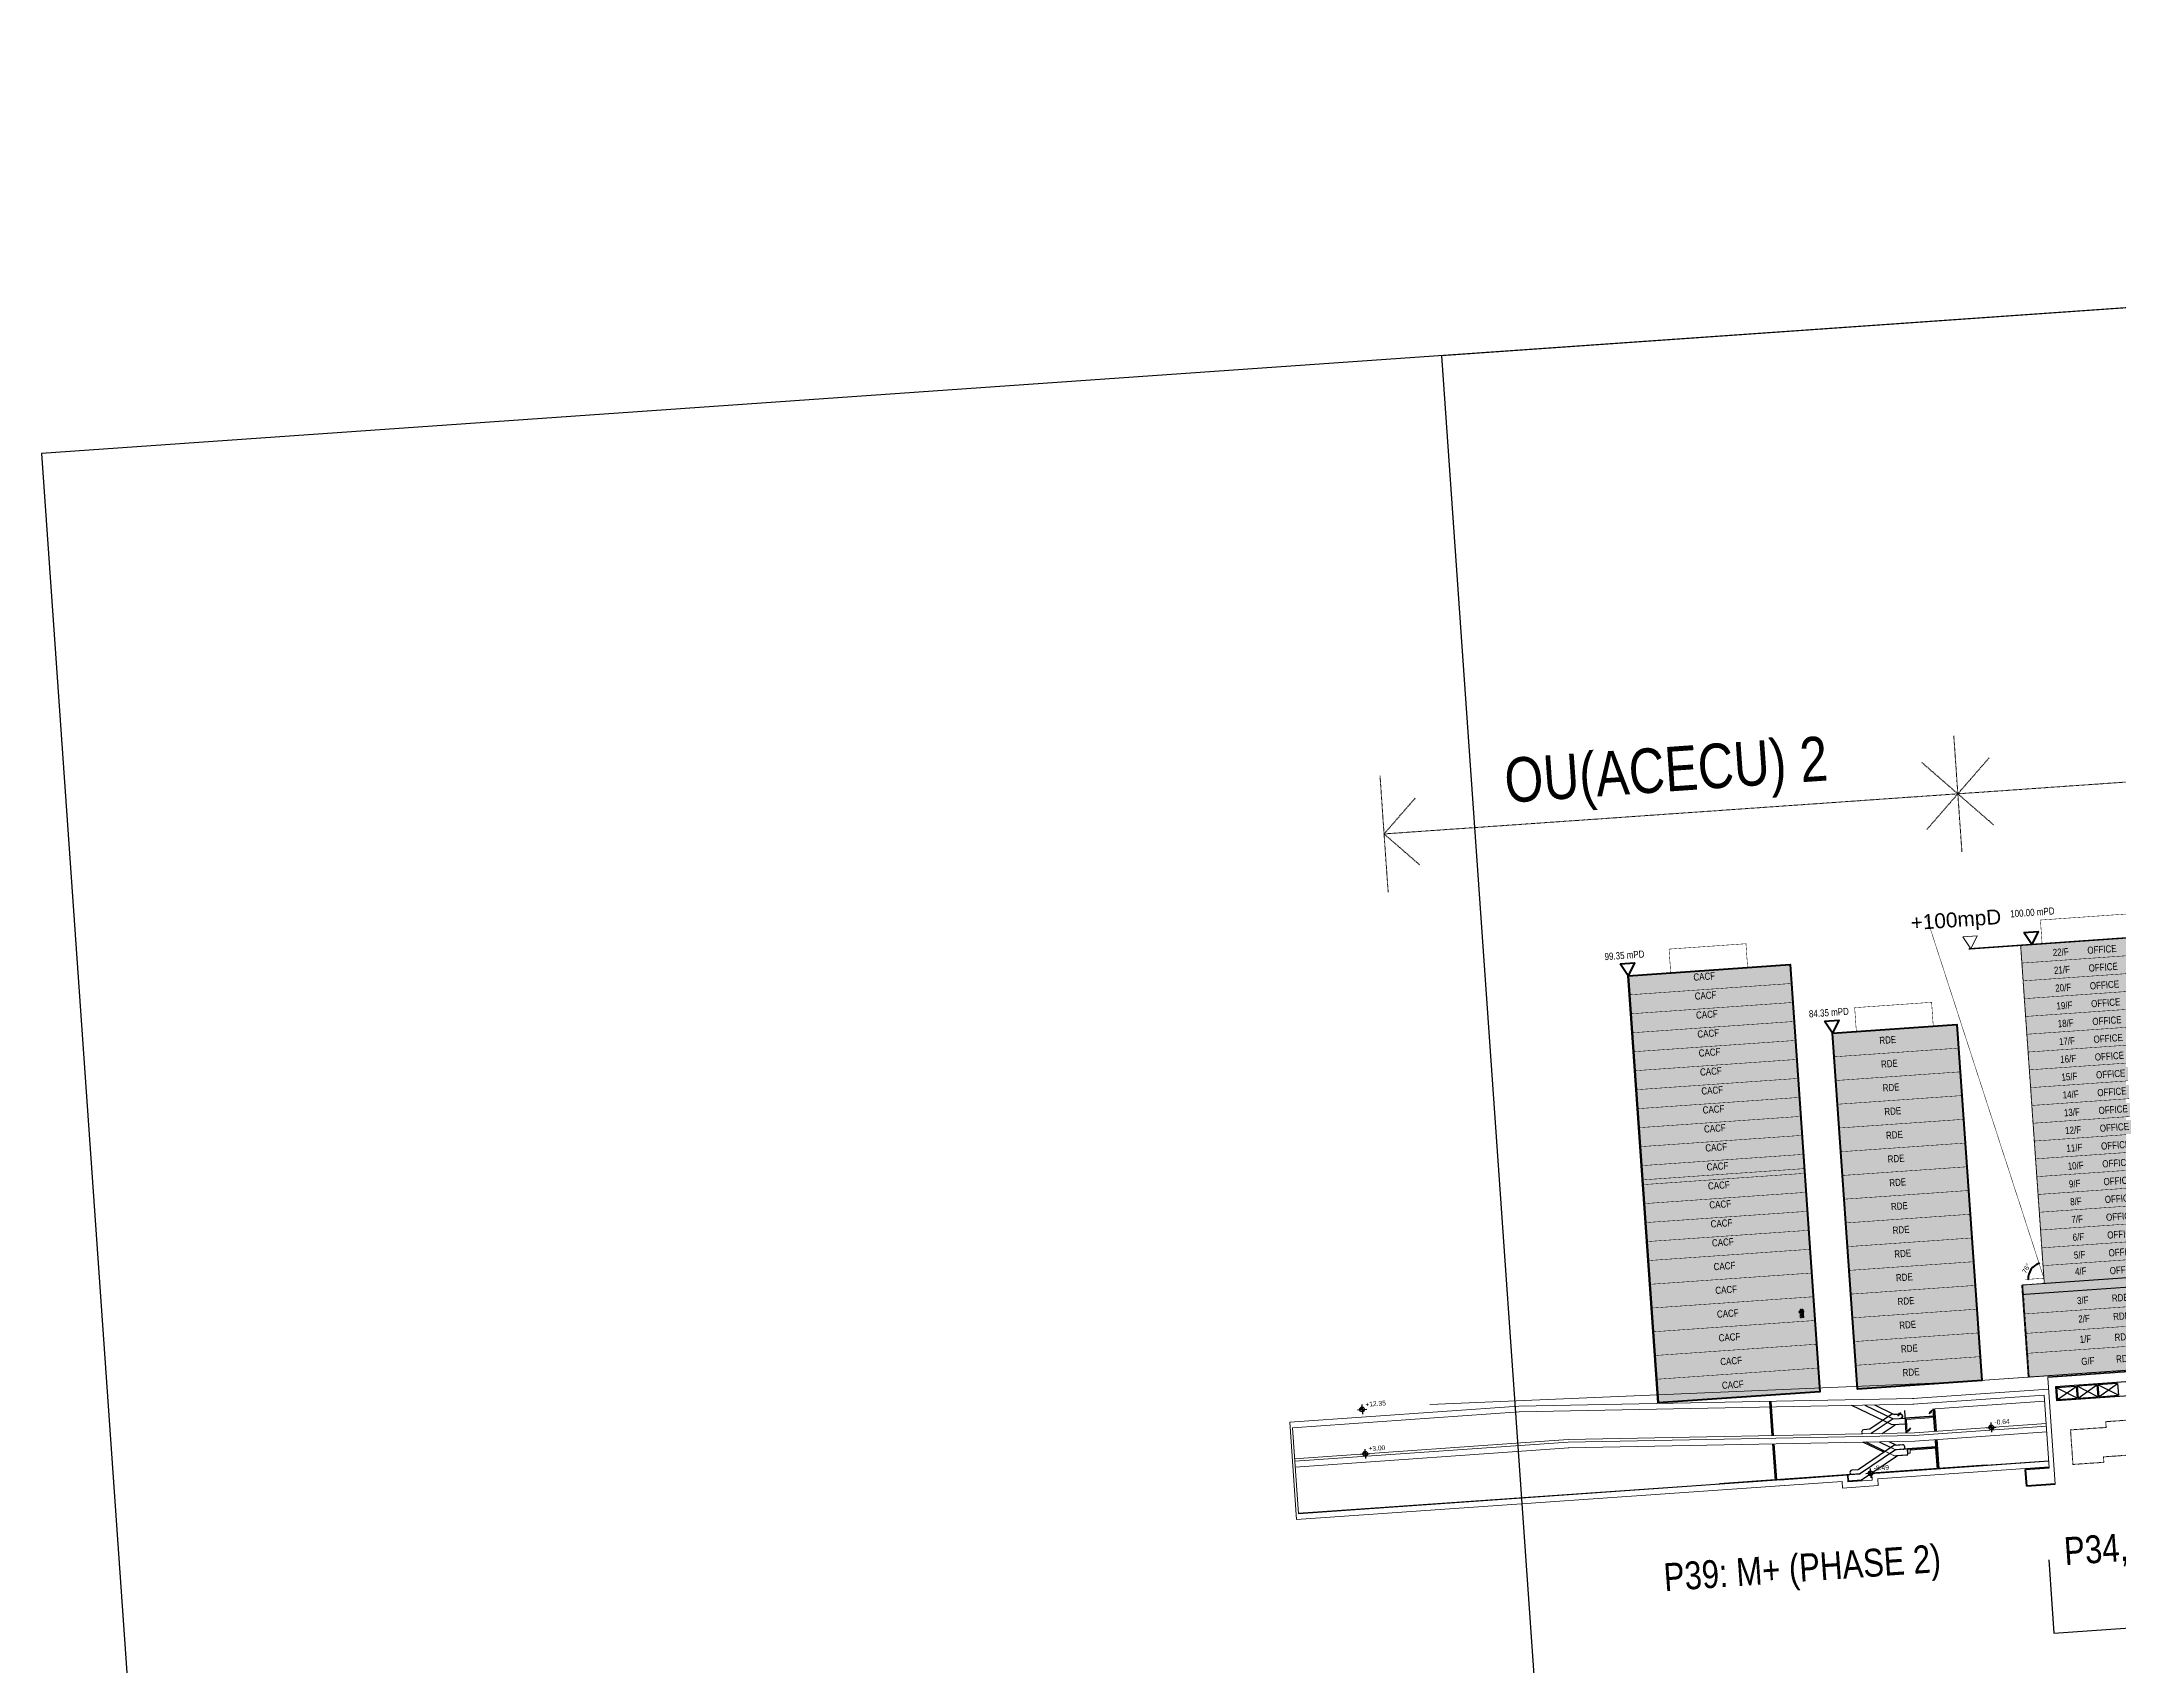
# Model space of a CAD drawing. Header units: metres. Extents: x 833997 to 840297, y 816389 to 819710.
# Drawn here: x 836362.8 to 836799.2, y 819317.7 to 819659 of the extents above; entities that cross this region are included whole.
import ezdxf
from ezdxf.enums import TextEntityAlignment as Align

# ---------------------------------------------------------------- set-up
doc = ezdxf.new("R2010")
doc.units = ezdxf.units.M
doc.header["$LTSCALE"] = 30
for name, pattern in [('DGN Style 2', [1.94727e-06, 0, -1.94727e-06]), ('DGN Style 3', [0.999461, 0.713901, -0.28556]), ('HIDDEN', [0.375, 0.25, -0.125])]:
    doc.linetypes.add(name, pattern=pattern)
for name, color, linetype, lineweight in [('A-G562-G-TranEscl', 7, 'Continuous', 25), ('A-XX-s-PP-V00 - A-G22-G-Flor', 7, 'Continuous', 0), ('A-XX-s-PP-V00 - A-Z930-G-ColP20', 7, 'Continuous', 0), ('A-Z420-G-Peop', 7, 'Continuous', 0), ('AR-ELE_AR_2', 2, 'Continuous', 100), ('BD_colour', 1, 'DGN Style 2', 13), ('C-Road', 1, 'Continuous', 13), ('prescribe window', 1, 'Continuous', 100)]:
    doc.layers.add(name, color=color, linetype=linetype, lineweight=lineweight)
for name, color, linetype in [('AR-F-LEV_AR_BS_', 4, 'Continuous'), ('AR-HATCH_AR_', 9, 'Continuous'), ('AR-TXT-RM_MI_', 4, 'Continuous'), ('QT-ARCH0', 8, 'Continuous'), ('ST-DETAIL', 1, 'Continuous')]:
    doc.layers.add(name, color=color, linetype=linetype)
doc.styles.add('2500_2.5mm', font='arial.ttf', dxfattribs={"height": 6.25})
doc.styles.add('RLP-DIM-SIMPLEX', font='swiss.ttf', dxfattribs={"width": 0.8})
doc.styles.add('RLP-SIMPLEX', font='SIMPLEX.shx', dxfattribs={"width": 0.8})
doc.styles.get("Standard").update_dxf_attribs({"font": 'arial.ttf', "width": 0.8})
doc.styles.add('Style-Arial', font='arial.ttf', dxfattribs={"width": 0.8, "height": 2.5})
doc.dimstyles.new('RLP-DIM-100-SIMPLEX', dxfattribs={"dimscale": 200, "dimtxt": 30, "dimasz": 1, "dimexe": 1, "dimexo": 1, "dimgap": 0, "dimtad": 1, "dimdec": 0, "dimrnd": 10, "dimdsep": 46, "dimtxsty": 'RLP-DIM-SIMPLEX', "dimblk": 'OBLIQUE', "dimcen": 1, "dimclrd": 1, "dimclre": 1, "dimclrt": 3, "dimadec": 1, "dimazin": 2, "dimtfac": 1, "dimtdec": 0, "dimtix": 1, "dimtmove": 2, "dimatfit": 1, "dimfxl": 1, "dimtolj": 1, "dimtzin": 0, "dimarcsym": 0})

# ---------------------------------------------------------------- blocks, each defined once
blk = doc.blocks.new('LEV1')
for p, q in [((-2, 0), (2, 0)), ((-1, 0.05), (0, 0.05)), ((-0.99, 0.15), (0, 0.15)), ((-0.97, 0.25), (0, 0.25)), ((0, 2), (0, -2)), ((1, -0.05), (0, -0.05)), ((0.99, -0.15), (0, -0.15)), ((0.97, -0.25), (0, -0.25)), ((0.94, -0.35), (0, -0.35)), ((0.9, -0.45), (0, -0.45)), ((0.84, -0.55), (0, -0.55)), ((0.76, -0.65), (0, -0.65)), ((0.67, -0.75), (0, -0.75)), ((0.53, -0.85), (0, -0.85)), ((0.33, -0.95), (0, -0.95))]:
    blk.add_line(p, q)
blk.add_circle((0, 0), 1)
blk = doc.blocks.new('F-LEV')
for p, q in [((-0.94, 0.35), (0, 0.35)), ((-0.9, 0.45), (0, 0.45)), ((-0.84, 0.55), (0, 0.55)), ((-0.76, 0.65), (0, 0.65)), ((-0.67, 0.75), (0, 0.75)), ((-0.53, 0.85), (0, 0.85)), ((-0.33, 0.95), (0, 0.95))]:
    blk.add_line(p, q)
blk.add_blockref('LEV1', (0, 0))
at = {"style": 'RLP-SIMPLEX', "width": 0.8}
blk.add_attdef('FFL', (1.5, 1), '', height=2, dxfattribs=at)
blk = doc.blocks.new('PEOP032E')
at = {"layer": 'A-Z420-G-Peop'}
blk.add_line((0.06, 1.59), (-0.02, 1.38), dxfattribs=at)
at = {"layer": 'A-Z420-G-Peop', "flags": 128}
blk.add_lwpolyline([(-0.35, 0.02), (-0.38, 0.02), (-0.39, 0.02), (-0.4, 0.02), (-0.41, 0.03), (-0.46, 0.05), (-0.48, 0.05), (-0.48, 0.05), (-0.49, 0.05), (-0.51, 0.06), (-0.52, 0.06), (-0.53, 0.06), (-0.54, 0.06), (-0.55, 0.07), (-0.58, 0.1), (-0.58, 0.1), (-0.58, 0.12), (-0.56, 0.15), (-0.57, 0.15), (-0.58, 0.16), (-0.58, 0.16), (-0.58, 0.2), (-0.58, 0.22), (-0.58, 0.23), (-0.57, 0.25), (-0.57, 0.3), (-0.57, 0.35), (-0.57, 0.37), (-0.56, 0.38), (-0.56, 0.39), (-0.56, 0.4), (-0.56, 0.41), (-0.55, 0.42), (-0.55, 0.43), (-0.55, 0.46), (-0.55, 0.47), (-0.55, 0.49), (-0.56, 0.51), (-0.56, 0.53), (-0.56, 0.58), (-0.55, 0.6), (-0.55, 0.71), (-0.55, 0.72), (-0.56, 0.74), (-0.56, 0.75), (-0.56, 0.77), (-0.56, 0.78), (-0.57, 0.79), (-0.57, 0.8), (-0.58, 0.83), (-0.58, 0.84), (-0.58, 0.85), (-0.58, 0.93), (-0.58, 0.95), (-0.58, 0.97), (-0.58, 1.02), (-0.57, 1.03), (-0.58, 1.03), (-0.58, 1.03), (-0.59, 1.04), (-0.6, 1.07), (-0.61, 1.08), (-0.61, 1.09), (-0.6, 1.1), (-0.6, 1.11), (-0.59, 1.12), (-0.6, 1.15), (-0.6, 1.16), (-0.6, 1.17), (-0.61, 1.18), (-0.63, 1.21), (-0.63, 1.22), (-0.63, 1.24), (-0.62, 1.28), (-0.63, 1.31), (-0.63, 1.35), (-0.63, 1.37), (-0.62, 1.4), (-0.62, 1.42), (-0.62, 1.43), (-0.61, 1.44), (-0.61, 1.45), (-0.61, 1.46), (-0.6, 1.48), (-0.6, 1.48), (-0.6, 1.48), (-0.59, 1.49), (-0.59, 1.49), (-0.59, 1.49), (-0.58, 1.5), (-0.58, 1.5), (-0.58, 1.5), (-0.57, 1.51), (-0.57, 1.51), (-0.57, 1.51), (-0.56, 1.52), (-0.56, 1.52), (-0.56, 1.52), (-0.55, 1.52), (-0.55, 1.52), (-0.54, 1.52), (-0.53, 1.54), (-0.52, 1.56), (-0.51, 1.56), (-0.49, 1.59), (-0.5, 1.6), (-0.51, 1.61), (-0.51, 1.61), (-0.51, 1.61), (-0.51, 1.62), (-0.51, 1.62), (-0.51, 1.62), (-0.51, 1.62), (-0.51, 1.63), (-0.51, 1.64), (-0.51, 1.67), (-0.51, 1.7), (-0.52, 1.71), (-0.52, 1.73), (-0.52, 1.74), (-0.51, 1.75), (-0.51, 1.76), (-0.49, 1.77), (-0.49, 1.77), (-0.48, 1.77), (-0.48, 1.78), (-0.47, 1.78), (-0.47, 1.78), (-0.46, 1.78), (-0.46, 1.78), (-0.46, 1.79), (-0.45, 1.79), (-0.45, 1.79), (-0.44, 1.79), (-0.44, 1.79), (-0.43, 1.8), (-0.43, 1.8), (-0.42, 1.8), (-0.42, 1.8), (-0.39, 1.8), (-0.38, 1.8), (-0.37, 1.8), (-0.36, 1.8), (-0.36, 1.79), (-0.35, 1.79), (-0.34, 1.79), (-0.33, 1.78), (-0.33, 1.77), (-0.33, 1.76), (-0.34, 1.76), (-0.34, 1.76), (-0.31, 1.71), (-0.31, 1.69), (-0.31, 1.67), (-0.29, 1.64), (-0.29, 1.63), (-0.29, 1.63), (-0.3, 1.62), (-0.3, 1.62), (-0.3, 1.61), (-0.3, 1.6), (-0.31, 1.59), (-0.31, 1.57), (-0.31, 1.56), (-0.31, 1.56), (-0.33, 1.56), (-0.34, 1.56), (-0.34, 1.55), (-0.36, 1.52), (-0.37, 1.52), (-0.37, 1.52), (-0.37, 1.52), (-0.37, 1.5), (-0.37, 1.48), (-0.37, 1.48), (-0.36, 1.45), (-0.3, 1.38), (-0.3, 1.37), (-0.3, 1.35), (-0.29, 1.35), (-0.29, 1.34), (-0.29, 1.34), (-0.22, 1.4), (-0.21, 1.4), (-0.21, 1.39), (-0.21, 1.38), (-0.23, 1.37), (-0.23, 1.36), (-0.23, 1.36), (-0.23, 1.35), (-0.21, 1.35), (-0.2, 1.35), (-0.18, 1.35), (-0.17, 1.34), (-0.17, 1.34), (-0.17, 1.35), (-0.18, 1.39), (-0.17, 1.39), (-0.17, 1.4), (-0.18, 1.41), (-0.17, 1.43), (-0.14, 1.46), (-0.13, 1.48), (-0.09, 1.53), (-0.08, 1.54), (-0.11, 1.54), (-0.13, 1.55), (-0.13, 1.58), (-0.13, 1.58), (-0.13, 1.6), (-0.14, 1.61), (-0.14, 1.61), (-0.15, 1.62), (-0.15, 1.62), (-0.14, 1.63), (-0.13, 1.66), (-0.13, 1.66), (-0.13, 1.67), (-0.13, 1.68), (-0.13, 1.69), (-0.13, 1.7), (-0.13, 1.71), (-0.13, 1.72), (-0.14, 1.75), (-0.14, 1.75), (-0.13, 1.77), (-0.12, 1.78), (-0.11, 1.79), (-0.09, 1.8), (-0.09, 1.8), (-0.04, 1.8), (-0.03, 1.8), (-0.01, 1.78), (0.01, 1.78), (0.03, 1.78), (0.03, 1.77), (0.04, 1.77), (0.04, 1.77), (0.05, 1.76), (0.05, 1.76), (0.05, 1.76), (0.06, 1.75), (0.06, 1.75), (0.06, 1.73), (0.09, 1.7), (0.09, 1.69), (0.09, 1.67), (0.09, 1.64), (0.09, 1.64), (0.06, 1.61), (0.05, 1.6), (0.05, 1.59), (0.06, 1.59), (0.06, 1.6), (0.08, 1.6), (0.1, 1.59), (0.12, 1.56), (0.12, 1.55), (0.12, 1.54), (0.14, 1.53), (0.14, 1.53), (0.17, 1.51), (0.17, 1.5), (0.18, 1.49), (0.18, 1.49), (0.19, 1.48), (0.19, 1.48), (0.21, 1.48), (0.21, 1.48), (0.26, 1.43), (0.27, 1.41), (0.28, 1.4), (0.33, 1.36), (0.35, 1.32), (0.35, 1.31), (0.36, 1.31), (0.36, 1.3), (0.37, 1.29), (0.38, 1.29), (0.38, 1.28), (0.39, 1.27), (0.39, 1.27), (0.39, 1.25), (0.39, 1.25), (0.39, 1.24), (0.37, 1.22), (0.35, 1.2), (0.35, 1.18), (0.35, 1.17), (0.35, 1.16), (0.35, 1.14), (0.35, 1.13), (0.34, 1.12), (0.35, 1.12), (0.35, 1.08), (0.34, 1.08), (0.34, 1.07), (0.33, 1.08), (0.31, 1.08), (0.29, 1.09), (0.3, 1.1), (0.3, 1.13), (0.3, 1.13), (0.22, 1.05), (0.22, 1.04), (0.22, 1.04), (0.21, 1.03), (0.21, 1.02), (0.2, 1.02), (0.2, 1.01), (0.19, 1), (0.19, 1), (0.18, 0.99), (0.17, 0.98), (0.17, 0.98), (0.16, 0.98), (0.17, 0.97), (0.17, 0.94), (0.16, 0.92), (0.16, 0.91), (0.16, 0.9), (0.16, 0.86), (0.16, 0.83), (0.16, 0.8), (0.16, 0.77), (0.16, 0.7), (0.16, 0.66), (0.16, 0.65), (0.17, 0.64), (0.17, 0.62), (0.17, 0.6), (0.17, 0.59), (0.18, 0.57), (0.17, 0.45), (0.17, 0.43), (0.17, 0.4), (0.17, 0.34), (0.17, 0.32), (0.18, 0.31), (0.18, 0.29), (0.18, 0.28), (0.19, 0.27), (0.19, 0.26), (0.19, 0.25), (0.19, 0.24), (0.2, 0.23), (0.2, 0.21), (0.2, 0.19), (0.2, 0.18), (0.2, 0.18), (0.2, 0.15), (0.18, 0.14), (0.18, 0.14), (0.18, 0.13), (0.18, 0.12), (0.18, 0.09), (0.18, 0.09), (0.17, 0.08), (0.13, 0.06), (0.13, 0.05), (0.13, 0.04), (0.12, 0.04), (0.06, 0), (0.05, 0), (0.02, 0), (0.02, 0), (0.01, 0), (0, 0), (-0.02, 0), (-0.02, 0), (-0.03, 0.01), (-0.03, 0.01), (-0.04, 0.02), (-0.03, 0.03), (-0.03, 0.03), (-0.03, 0.04), (-0.03, 0.05), (-0.02, 0.06), (-0.02, 0.07), (-0.02, 0.07), (-0.01, 0.08), (0.01, 0.11), (0.01, 0.12), (-0.02, 0.12), (-0.04, 0.12), (-0.07, 0.12), (-0.12, 0.12), (-0.14, 0.12), (-0.15, 0.13), (-0.16, 0.13), (-0.17, 0.13), (-0.17, 0.14), (-0.17, 0.14), (-0.17, 0.15), (-0.16, 0.16), (-0.15, 0.16), (-0.15, 0.17), (-0.14, 0.17), (-0.13, 0.18), (-0.12, 0.18), (-0.11, 0.19), (-0.11, 0.19), (-0.1, 0.19), (-0.09, 0.2), (-0.08, 0.2), (-0.07, 0.21), (-0.07, 0.21), (-0.06, 0.21), (-0.05, 0.22), (-0.04, 0.22), (-0.04, 0.23), (-0.06, 0.23), (-0.07, 0.24), (-0.07, 0.24), (-0.07, 0.25), (-0.06, 0.26), (-0.07, 0.27), (-0.07, 0.28), (-0.08, 0.29), (-0.08, 0.31), (-0.08, 0.32), (-0.08, 0.34), (-0.09, 0.35), (-0.09, 0.36), (-0.09, 0.37), (-0.09, 0.38), (-0.09, 0.39), (-0.1, 0.41), (-0.1, 0.42), (-0.11, 0.43), (-0.11, 0.44), (-0.13, 0.49), (-0.13, 0.5), (-0.14, 0.51), (-0.14, 0.52), (-0.14, 0.56), (-0.14, 0.57), (-0.14, 0.58), (-0.14, 0.61), (-0.14, 0.62), (-0.14, 0.63), (-0.14, 0.65), (-0.14, 0.68), (-0.14, 0.69), (-0.15, 0.71), (-0.15, 0.72), (-0.15, 0.74), (-0.15, 0.76), (-0.16, 0.78), (-0.16, 0.82), (-0.16, 0.83), (-0.16, 0.85), (-0.17, 0.86), (-0.17, 0.88), (-0.17, 0.89), (-0.17, 0.9), (-0.18, 0.91), (-0.18, 0.97), (-0.18, 0.98), (-0.17, 0.99), (-0.17, 1), (-0.17, 1), (-0.17, 1), (-0.17, 1.02), (-0.18, 1.03), (-0.19, 1.06), (-0.19, 1.08), (-0.19, 1.08), (-0.19, 1.09), (-0.2, 1.11), (-0.2, 1.12), (-0.2, 1.13), (-0.2, 1.14), (-0.19, 1.15), (-0.19, 1.16), (-0.19, 1.17), (-0.19, 1.18), (-0.18, 1.19), (-0.18, 1.2), (-0.18, 1.23), (-0.18, 1.28), (-0.18, 1.3), (-0.22, 1.26), (-0.23, 1.26), (-0.24, 1.27), (-0.25, 1.27), (-0.27, 1.27), (-0.28, 1.27), (-0.28, 1.26), (-0.28, 1.25), (-0.27, 1.18), (-0.27, 1.17), (-0.27, 1.16), (-0.26, 1.15), (-0.26, 1.14), (-0.26, 1.13), (-0.26, 1.12), (-0.25, 1.11), (-0.26, 1.08), (-0.26, 1.07), (-0.27, 1.06), (-0.28, 1.06), (-0.29, 1.06), (-0.28, 1.04), (-0.28, 1.03), (-0.29, 1.02), (-0.26, 0.98), (-0.25, 0.97), (-0.25, 0.93), (-0.25, 0.84), (-0.26, 0.82), (-0.26, 0.8), (-0.26, 0.79), (-0.26, 0.78), (-0.27, 0.77), (-0.27, 0.76), (-0.27, 0.74), (-0.27, 0.73), (-0.28, 0.72), (-0.28, 0.7), (-0.28, 0.68), (-0.28, 0.64), (-0.28, 0.58), (-0.28, 0.56), (-0.28, 0.55), (-0.29, 0.54), (-0.29, 0.52), (-0.29, 0.51), (-0.29, 0.5), (-0.3, 0.49), (-0.3, 0.48), (-0.3, 0.47), (-0.3, 0.47), (-0.31, 0.46), (-0.31, 0.45), (-0.31, 0.44), (-0.31, 0.43), (-0.32, 0.42), (-0.32, 0.4), (-0.32, 0.39), (-0.32, 0.38), (-0.33, 0.37), (-0.33, 0.36), (-0.33, 0.35), (-0.33, 0.34), (-0.33, 0.33), (-0.34, 0.32), (-0.34, 0.3), (-0.34, 0.29), (-0.34, 0.27), (-0.35, 0.26), (-0.35, 0.25), (-0.35, 0.23), (-0.35, 0.21), (-0.36, 0.18), (-0.34, 0.18), (-0.34, 0.17), (-0.33, 0.17), (-0.33, 0.17), (-0.32, 0.16), (-0.32, 0.16), (-0.31, 0.16), (-0.31, 0.16), (-0.3, 0.16), (-0.3, 0.16), (-0.3, 0.15), (-0.29, 0.15), (-0.29, 0.15), (-0.28, 0.15), (-0.28, 0.15), (-0.27, 0.15), (-0.27, 0.14), (-0.26, 0.14), (-0.25, 0.13), (-0.25, 0.12), (-0.26, 0.11), (-0.27, 0.1), (-0.27, 0.1), (-0.28, 0.1), (-0.32, 0.1), (-0.33, 0.1), (-0.35, 0.1), (-0.35, 0.09), (-0.35, 0.09), (-0.31, 0.05), (-0.31, 0.03), (-0.32, 0.03), (-0.33, 0.02), (-0.33, 0.02), (-0.34, 0.02), (-0.34, 0.02)], close=True, dxfattribs=at)
for points in [[(-0.51, 1.13), (-0.51, 1.13), (-0.53, 1.13), (-0.54, 1.14), (-0.58, 1.14), (-0.59, 1.16), (-0.59, 1.17), (-0.6, 1.17)], [(-0.34, 1.02), (-0.35, 1.02), (-0.36, 1.02), (-0.39, 1.03), (-0.41, 1.04), (-0.43, 1.04), (-0.45, 1.04), (-0.46, 1.04), (-0.47, 1.05), (-0.48, 1.05), (-0.5, 1.05), (-0.52, 1.05), (-0.53, 1.05), (-0.55, 1.04)], [(-0.36, 1.45), (-0.39, 1.46), (-0.41, 1.48), (-0.42, 1.48), (-0.43, 1.48), (-0.44, 1.49), (-0.44, 1.49), (-0.51, 1.55)], [(-0.51, 1.13), (-0.48, 1.14), (-0.46, 1.14), (-0.44, 1.14), (-0.43, 1.14), (-0.42, 1.15), (-0.41, 1.15), (-0.4, 1.16), (-0.4, 1.16), (-0.39, 1.16), (-0.38, 1.17), (-0.38, 1.17), (-0.37, 1.18), (-0.36, 1.18), (-0.35, 1.19), (-0.35, 1.19), (-0.34, 1.2), (-0.33, 1.21), (-0.33, 1.21), (-0.32, 1.22), (-0.31, 1.23), (-0.29, 1.25), (-0.29, 1.25), (-0.28, 1.26), (-0.28, 1.27), (-0.27, 1.27), (-0.26, 1.27), (-0.25, 1.27), (-0.23, 1.26), (-0.22, 1.26), (-0.16, 1.31), (-0.16, 1.31), (-0.14, 1.31), (-0.13, 1.32), (-0.12, 1.32), (-0.12, 1.32), (-0.11, 1.33), (-0.12, 1.34), (-0.14, 1.34), (-0.17, 1.34), (-0.17, 1.35), (-0.18, 1.39), (-0.17, 1.39), (-0.17, 1.4), (-0.18, 1.41), (-0.17, 1.43), (-0.14, 1.46), (-0.13, 1.48), (-0.09, 1.53)], [(-0.3, 1.35), (-0.3, 1.35), (-0.3, 1.37), (-0.31, 1.38), (-0.36, 1.45), (-0.37, 1.48), (-0.37, 1.48), (-0.37, 1.5), (-0.37, 1.52), (-0.41, 1.54), (-0.47, 1.58), (-0.48, 1.59)], [(-0.47, 1.26), (-0.46, 1.26), (-0.46, 1.27), (-0.46, 1.27), (-0.44, 1.3), (-0.44, 1.31), (-0.44, 1.32), (-0.45, 1.33), (-0.45, 1.34), (-0.46, 1.35), (-0.46, 1.36), (-0.47, 1.36), (-0.47, 1.37), (-0.47, 1.38)], [(-0.43, 1.27), (-0.43, 1.27), (-0.45, 1.27)], [(-0.43, 1.64), (-0.43, 1.64), (-0.43, 1.65), (-0.44, 1.66), (-0.44, 1.67), (-0.44, 1.69), (-0.43, 1.69), (-0.41, 1.69), (-0.4, 1.68), (-0.39, 1.69), (-0.38, 1.73)], [(-0.42, 0.15), (-0.43, 0.16), (-0.43, 0.17), (-0.43, 0.22), (-0.43, 0.25), (-0.43, 0.26), (-0.43, 0.27), (-0.42, 0.28), (-0.42, 0.29), (-0.42, 0.29), (-0.42, 0.3), (-0.41, 0.31), (-0.41, 0.33), (-0.41, 0.34), (-0.41, 0.36), (-0.41, 0.37), (-0.4, 0.4), (-0.4, 0.41), (-0.39, 0.43), (-0.39, 0.45), (-0.39, 0.47), (-0.39, 0.49), (-0.38, 0.5), (-0.38, 0.51), (-0.38, 0.52), (-0.38, 0.53), (-0.37, 0.54), (-0.37, 0.54), (-0.37, 0.55), (-0.37, 0.56), (-0.36, 0.57), (-0.36, 0.61), (-0.36, 0.63), (-0.37, 0.68), (-0.36, 0.7), (-0.36, 0.73), (-0.36, 0.78), (-0.36, 0.79), (-0.36, 0.8), (-0.35, 0.81), (-0.34, 0.82), (-0.34, 0.83), (-0.34, 0.83), (-0.33, 0.84), (-0.33, 0.85), (-0.33, 0.85), (-0.32, 0.86), (-0.32, 0.86)], [(-0.42, 1.27), (-0.41, 1.27), (-0.41, 1.28), (-0.4, 1.28), (-0.36, 1.28), (-0.35, 1.28), (-0.33, 1.3), (-0.31, 1.31)], [(-0.37, 1.52), (-0.37, 1.52), (-0.37, 1.52)], [(-0.36, 0.17), (-0.37, 0.18), (-0.36, 0.17)], [(-0.34, 1.02), (-0.34, 1.02), (-0.29, 1.02)], [(-0.29, 1.26), (-0.29, 1.26), (-0.31, 1.31), (-0.3, 1.32), (-0.3, 1.32), (-0.3, 1.33), (-0.29, 1.34), (-0.22, 1.4), (-0.21, 1.4), (-0.21, 1.39), (-0.21, 1.38), (-0.23, 1.37), (-0.23, 1.36), (-0.23, 1.36), (-0.23, 1.35), (-0.21, 1.35), (-0.2, 1.35), (-0.18, 1.35)], [(-0.17, 1), (-0.17, 1), (-0.17, 1.02), (-0.18, 1.03), (-0.19, 1.06), (-0.19, 1.08), (-0.19, 1.08), (-0.19, 1.09), (-0.2, 1.11), (-0.2, 1.12), (-0.2, 1.13), (-0.2, 1.14), (-0.2, 1.15), (-0.19, 1.16), (-0.19, 1.17), (-0.19, 1.18), (-0.18, 1.19), (-0.18, 1.2), (-0.18, 1.23), (-0.18, 1.28)], [(-0.16, 1.36), (-0.16, 1.36), (-0.16, 1.37), (-0.16, 1.38), (-0.17, 1.39)], [(0.01, 1.09), (0.01, 1.1), (-0.04, 1.1), (-0.05, 1.1), (-0.06, 1.11), (-0.07, 1.13), (-0.07, 1.14), (-0.07, 1.17), (-0.07, 1.19), (-0.07, 1.2), (-0.06, 1.21), (-0.06, 1.22), (-0.06, 1.23), (-0.06, 1.25), (-0.06, 1.26), (-0.07, 1.27), (-0.07, 1.28), (-0.08, 1.28), (-0.09, 1.27), (-0.1, 1.27), (-0.1, 1.25), (-0.1, 1.24), (-0.09, 1.23), (-0.09, 1.22), (-0.09, 1.21), (-0.08, 1.18), (-0.08, 1.16), (-0.08, 1.16), (-0.09, 1.16), (-0.11, 1.16), (-0.12, 1.16), (-0.13, 1.17), (-0.14, 1.17), (-0.15, 1.17), (-0.16, 1.18), (-0.16, 1.19), (-0.16, 1.22), (-0.15, 1.24), (-0.15, 1.28), (-0.15, 1.29)], [(-0.16, 1.01), (-0.15, 1.02), (-0.13, 1.03), (-0.12, 1.03), (-0.12, 1.04), (-0.12, 1.06), (-0.12, 1.07), (-0.09, 1.07), (-0.08, 1.07), (-0.06, 1.07), (-0.02, 1.07), (0.09, 1.07), (0.1, 1.07), (0.13, 1.09), (0.13, 1.09), (0.14, 1.1), (0.15, 1.1), (0.16, 1.11), (0.16, 1.11), (0.16, 1.13), (0.17, 1.14), (0.17, 1.16), (0.17, 1.17), (0.17, 1.2), (0.18, 1.2), (0.21, 1.23), (0.22, 1.25), (0.22, 1.26), (0.24, 1.27), (0.24, 1.27), (0.25, 1.27), (0.26, 1.26), (0.27, 1.24), (0.26, 1.22), (0.27, 1.22), (0.27, 1.21), (0.27, 1.21), (0.28, 1.21), (0.28, 1.21), (0.28, 1.21), (0.29, 1.2), (0.29, 1.2), (0.29, 1.2), (0.3, 1.2), (0.3, 1.2), (0.3, 1.2), (0.31, 1.19), (0.31, 1.19), (0.31, 1.19), (0.32, 1.19)], [(0.02, 1.59), (0.01, 1.62), (0.01, 1.62), (0.01, 1.63), (0.01, 1.64), (0.02, 1.66), (0.02, 1.66), (0.02, 1.68), (0.01, 1.69), (0.01, 1.69), (-0.01, 1.69), (-0.02, 1.67), (-0.04, 1.66), (-0.04, 1.68), (-0.05, 1.68), (-0.05, 1.69), (-0.05, 1.69), (-0.06, 1.7), (-0.06, 1.7), (-0.07, 1.7), (-0.07, 1.7), (-0.07, 1.71), (-0.08, 1.71), (-0.08, 1.71), (-0.08, 1.71), (-0.09, 1.72), (-0.09, 1.72), (-0.1, 1.72), (-0.1, 1.72), (-0.1, 1.72), (-0.11, 1.73), (-0.11, 1.73), (-0.12, 1.73), (-0.12, 1.73), (-0.12, 1.73), (-0.12, 1.73), (-0.12, 1.73), (-0.12, 1.73), (-0.12, 1.72), (-0.12, 1.72)], [(-0.06, 1.34), (-0.07, 1.34), (-0.07, 1.34), (-0.09, 1.34), (-0.09, 1.35), (-0.09, 1.4), (-0.09, 1.41), (-0.08, 1.44), (-0.08, 1.46), (-0.08, 1.47), (-0.09, 1.49)], [(0.01, 0.39), (0.01, 0.4), (0.01, 0.41), (0.01, 0.43), (0, 0.44), (0, 0.46), (0, 0.47), (-0.01, 0.48), (-0.01, 0.49), (-0.01, 0.5), (-0.01, 0.52), (-0.02, 0.54), (-0.01, 0.55), (-0.01, 0.63), (-0.01, 0.66), (-0.02, 0.68), (-0.02, 0.69), (-0.02, 0.71), (-0.02, 0.71), (-0.02, 0.73), (-0.03, 0.74), (-0.03, 0.74), (-0.03, 0.76), (-0.03, 0.76), (-0.04, 0.77), (-0.04, 0.78), (-0.05, 0.81)], [(0.01, 1.09), (0.02, 1.1), (0.02, 1.1), (0.03, 1.1), (0.02, 1.12), (0.02, 1.13), (0.02, 1.15), (0.02, 1.16), (0.01, 1.18), (0.01, 1.22), (0.01, 1.23), (0.01, 1.24), (0, 1.26), (0, 1.27), (-0.01, 1.29), (-0.02, 1.3), (-0.03, 1.31), (-0.01, 1.33), (0.02, 1.37), (0.03, 1.39), (0.04, 1.4), (0.05, 1.42), (0.06, 1.44), (0.11, 1.5), (0.13, 1.5), (0.16, 1.5), (0.17, 1.49), (0.18, 1.49)], [(0, 1.62), (0, 1.62), (0.01, 1.62), (0.01, 1.62), (0, 1.62), (0, 1.62)], [(0.13, 0.95), (0.13, 0.96), (0.12, 0.98), (0.12, 0.99), (0.11, 1.03), (0.1, 1.05), (0.11, 1.05), (0.12, 1.07), (0.15, 1.07), (0.16, 1.08), (0.22, 1.13), (0.21, 1.13), (0.21, 1.14), (0.21, 1.15), (0.23, 1.19), (0.23, 1.21), (0.24, 1.22), (0.24, 1.22), (0.25, 1.22), (0.26, 1.22)], [(0.13, 0.96), (0.14, 0.96), (0.13, 0.96)], [(0.14, 0.96), (0.14, 0.96), (0.14, 0.96), (0.14, 0.96), (0.13, 0.96), (0.14, 0.96)], [(0.22, 1.13), (0.22, 1.13), (0.24, 1.13), (0.25, 1.13), (0.31, 1.16)], [(0.26, 1.19), (0.25, 1.19), (0.24, 1.19)]]:
    blk.add_lwpolyline(points, dxfattribs=at)
blk = doc.blocks.new('_Oblique')
at = {"color": 0, "linetype": 'ByBlock', "lineweight": -2}
blk.add_line((0.5, 0.5), (-0.5, -0.5), dxfattribs=at)
blk = doc.blocks.new('*D377')
at = {"layer": 'Defpoints', "color": 0, "transparency": 16777216}
for p in [(57032, 97902), (39821, 23047), (37734, 20501), (37734, 20501), (41730, 20501)]:
    blk.add_point(p, dxfattribs=at)
at = {"layer": 'prescribe window', "color": 1, "lineweight": -2, "transparency": 16777216}
blk.add_arc((37734, 20501), 3292, 360, 76, dxfattribs=at)
at = {"layer": 'prescribe window', "color": 1, "lineweight": -2, "transparency": 16777216, "xscale": 200, "yscale": 200, "zscale": 200}
for p, rotation in [((38531, 23695), 165.9999999996417), ((41026, 20501), 269.9999999999999)]:
    blk.add_blockref('_Oblique', p, dxfattribs=dict(at, rotation=rotation))
at = {"layer": 'prescribe window', "color": 3, "transparency": 16777216, "insert": (41286, 22821), "char_height": 1000, "attachment_point": 5, "rotation": 303.14473, "style": 'RLP-DIM-SIMPLEX'}
blk.add_mtext('\\A1;76°', dxfattribs=at)
blk = doc.blocks.new('*D378')
at = {"layer": 'Defpoints', "color": 0, "transparency": 16777216}
for p in [(-14624, 97902), (2588, 23047), (679, 20501), (4675, 20501), (4675, 20501)]:
    blk.add_point(p, dxfattribs=at)
at = {"layer": 'prescribe window', "color": 1, "lineweight": -2, "transparency": 16777216}
blk.add_arc((4675, 20501), 3292, 104, 180, dxfattribs=at)
at = {"layer": 'prescribe window', "color": 1, "lineweight": -2, "transparency": 16777216, "xscale": 200, "yscale": 200, "zscale": 200}
for p, rotation in [((3878, 23695), 14.00000000035838), ((1383, 20501), 270)]:
    blk.add_blockref('_Oblique', p, dxfattribs=dict(at, rotation=rotation))
at = {"layer": 'prescribe window', "color": 3, "transparency": 16777216, "insert": (1122, 22821), "char_height": 1000, "attachment_point": 5, "rotation": 56.85527, "style": 'RLP-DIM-SIMPLEX'}
blk.add_mtext('\\A1;76°', dxfattribs=at)
blk = doc.blocks.new('p39')
at = {"layer": 'AR-ELE_AR_2', "linetype": 'HIDDEN', "ltscale": 4}
for color, points in [(1, [(-68200, 90000), (-34100, 90000), (-34100, 0), (-68200, 0)]), (40, [(-26200, 75000), (0, 75000), (0, 0), (-26200, 0)])]:
    blk.add_hatch(color=color, dxfattribs=at).paths.add_polyline_path(points)
for points in [[(-68200, 90000), (-68200, 0)], [(-34100, 90000), (-34100, 0)]]:
    blk.add_lwpolyline(points)
for points in [[(-68200, 90000), (-34100, 90000), (-34100, 0), (-68200, 0)], [(-26200, 75000), (0, 75000), (0, 0), (-26200, 0)]]:
    blk.add_lwpolyline(points, close=True)
at = {"layer": 'AR-ELE_AR_2', "color": 1, "ltscale": 4, "flags": 128}
for points in [[(-69700, 92598), (-66700, 92598), (-68200, 90000), (-69700, 92598)], [(-27700, 77598), (-24700, 77598), (-26200, 75000), (-27700, 77598)]]:
    blk.add_lwpolyline(points, close=True, dxfattribs=at)
at = {"layer": 'AR-ELE_AR_2', "color": 220, "linetype": 'HIDDEN', "ltscale": 4, "const_width": 100}
for points in [[(-43050, 90000), (-43050, 95000), (-59250, 95000), (-59250, 90000)], [(-34100, 90000), (-68200, 90000)], [(-34100, 86000), (-68200, 86000)], [(-34100, 82000), (-68200, 82000)], [(-5000, 75000), (-5000, 80000), (-21200, 80000), (-21200, 75000)], [(-34100, 78000), (-68200, 78000)], [(0, 75000), (-26200, 75000)], [(-26200, 75000), (-26200, 0)], [(0, 75000), (0, 0)], [(-34100, 74000), (-68200, 74000)], [(-34100, 70000), (-68200, 70000)], [(0, 70000), (-26200, 70000)], [(-34100, 66000), (-68200, 66000)], [(-34100, 62000), (-68200, 62000)], [(0, 65000), (-26200, 65000)], [(-34100, 58000), (-68200, 58000)], [(0, 60000), (-26200, 60000)], [(-34100, 54000), (-68200, 54000)], [(0, 55000), (-26200, 55000)], [(-34100, 50000), (-68200, 50000)], [(0, 50000), (-26200, 50000)], [(-34100, 46000), (-68200, 46000)], [(0, 45000), (-26200, 45000)], [(-34100, 42000), (-68200, 42000)], [(0, 40000), (-26200, 40000)], [(-34100, 38000), (-68200, 38000)], [(0, 35000), (-26200, 35000)], [(-34100, 34000), (-68200, 34000)], [(-34100, 30000), (-68200, 30000)], [(0, 30000), (-26200, 30000)], [(-34100, 25000), (-68200, 25000)], [(0, 25000), (-26200, 25000)], [(-34100, 20000), (-68200, 20000)], [(0, 20000), (-26200, 20000)], [(-34100, 15000), (-68200, 15000)], [(0, 15000), (-26200, 15000)], [(-34100, 10000), (-68200, 10000)], [(0, 10000), (-26200, 10000)], [(-68200, 0), (-68200, 5500)], [(-34100, 5000), (-68200, 5000)], [(-34100, 5500), (-34100, 0)], [(-26200, 0), (-26200, 5500)], [(0, 5000), (-26200, 5000)], [(0, 5500), (0, 0)], [(-34100, 0), (-68200, 0)], [(0, 0), (-26200, 0)]]:
    blk.add_lwpolyline(points, dxfattribs=at)
blk.add_lwpolyline([(-68200, 47000), (-34100, 47000), (-34100, 0), (-68200, 0)], close=True, dxfattribs=at)
at = {"layer": 'AR-TXT-RM_MI_', "text_generation_flag": 6, "width": 0.8}
for s, p in [('99.35 mPD', (-72875, 93607)), ('CACF', (-54558, 87998)), ('CACF', (-54558, 83998)), ('CACF', (-54558, 79998)), ('84.35 mPD', (-30875, 78607)), ('CACF', (-54558, 75998)), ('CACF', (-54558, 71998)), ('RDE', (-16508, 71998)), ('CACF', (-54558, 67998)), ('CACF', (-54558, 63998)), ('RDE', (-16508, 66998)), ('CACF', (-54558, 59998)), ('RDE', (-16508, 61998)), ('CACF', (-54558, 55998)), ('RDE', (-16508, 56998)), ('CACF', (-54558, 51998)), ('RDE', (-16508, 51998)), ('CACF', (-54558, 47998)), ('RDE', (-16508, 46998)), ('CACF', (-54558, 43998)), ('CACF', (-54558, 39998)), ('RDE', (-16508, 41998)), ('CACF', (-54558, 35998)), ('RDE', (-16508, 36998)), ('CACF', (-54558, 31998)), ('RDE', (-16508, 31998)), ('CACF', (-54558, 26998)), ('RDE', (-16508, 26998)), ('CACF', (-54558, 21998)), ('RDE', (-16508, 21998)), ('CACF', (-54558, 16998)), ('RDE', (-16508, 16998)), ('CACF', (-54558, 11998)), ('RDE', (-16508, 11998)), ('CACF', (-54558, 6998)), ('RDE', (-16508, 6998)), ('CACF', (-54558, 1998)), ('RDE', (-16508, 1998))]:
    blk.add_text(s, height=1500, rotation=180, dxfattribs=at).set_placement(p)
blk = doc.blocks.new('P34-38')
at = {"layer": 'BD_colour'}
for color, points in [(2, [(4674.6, 90651), (37734.1, 90651), (37734.1, 19401.1), (4674.6, 19401.1)]), (250, [(-0.1, 19401), (43142.8, 19401), (43142.8, 17401.1), (-0.1, 17401.1)]), (40, [(0.7, 17401.1), (43142.8, 17401.1), (43142.8, 1.1), (0.7, 1.1)])]:
    blk.add_hatch(color=color, dxfattribs=at).paths.add_polyline_path(points)
at = {"layer": 'AR-ELE_AR_2', "color": 220, "linetype": 'HIDDEN', "ltscale": 4}
blk.add_line((0, 19401), (0, 1.1), dxfattribs=at)
at = {"layer": 'AR-ELE_AR_2', "color": 1, "ltscale": 4, "flags": 128}
blk.add_lwpolyline([(5564.4, 93249.1), (8564.4, 93249.1), (7064.4, 90651), (5564.4, 93249.1)], close=True, dxfattribs=at)
at = {"layer": 'AR-ELE_AR_2', "color": 220, "linetype": 'HIDDEN', "ltscale": 4, "const_width": 100}
for points in [[(34184.1, 90651), (34184.1, 95651), (9194.6, 95651.1), (9194.6, 90651)], [(4674.6, 19401), (4674.6, 90651), (37734.1, 90651)], [(37734.1, 90651), (4674.6, 90651)], [(37734.1, 90651), (4674.6, 90651)], [(37734.1, 90651), (4674.6, 90651)], [(37734.1, 90651), (37734.1, 19401.1)], [(37734.1, 86901), (4674.6, 86901)], [(4674.6, 83151), (4674.6, 83151), (37734.1, 83151)], [(37734.1, 83151), (4674.6, 83151)], [(4674.6, 83151), (4674.6, 83151), (37734.1, 83151)], [(37734.1, 79401), (4674.6, 79401)], [(37734.1, 75651), (4674.6, 75651)], [(37734.1, 75651), (4674.6, 75651)], [(37734.1, 71901), (4674.6, 71901)], [(37734.1, 68151), (4674.6, 68151)], [(37734.1, 64401), (4674.6, 64401)], [(37734.1, 60651), (4674.6, 60651)], [(37734.1, 56901), (4674.6, 56901)], [(37734.1, 53151), (4674.6, 53151)], [(37734.1, 49401), (4674.6, 49401)], [(37734.1, 45651), (4674.6, 45651)], [(37734.1, 41901), (4674.6, 41901)], [(37734.1, 38151), (4674.6, 38151)], [(37734.1, 34401), (4674.6, 34401)], [(37734.1, 30651), (4674.6, 30651)], [(37734.1, 26901), (4674.6, 26901)], [(37734.1, 23151), (4674.6, 23151)], [(43142.8, 19401.1), (-0.1, 19401)], [(0.6, 19401), (0.9, 1)], [(43142.8, 1.1), (43142.8, 19401.1)], [(43142.8, 17401.1), (0, 17401)], [(43142.8, 13300.1), (0, 13300)], [(43142.8, 9200.1), (0, 9200)], [(43142.8, 5000.1), (0, 5000)], [(43142.8, 1.1), (0, 1)]]:
    blk.add_lwpolyline(points, dxfattribs=at)
at = {"layer": 'BD_colour'}
for points in [[(4674.6, 90651), (37734.1, 90651), (37734.1, 19401.1), (4674.6, 19401.1)], [(-0.1, 19401), (43142.8, 19401), (43142.8, 17401.1), (-0.1, 17401.1)], [(0.7, 17401.1), (43142.8, 17401.1), (43142.8, 1.1), (0.7, 1.1)]]:
    blk.add_lwpolyline(points, close=True, dxfattribs=at)
at = {"layer": 'prescribe window', "color": 9, "linetype": 'HIDDEN', "ltscale": 10, "const_width": 100}
for points in [[(4674.6, 20501.1), (-14623.6, 97901.8)], [(37734.1, 20501.1), (57032.3, 97901.8)], [(4674.6, 20501.1), (678.9, 20501.1)], [(37734.1, 20501.1), (41729.8, 20501.1)]]:
    blk.add_lwpolyline(points, dxfattribs=at)
at = {"layer": 'AR-TXT-RM_MI_', "text_generation_flag": 6, "width": 0.8}
for s, p in [('100.00 mPD', (2953.4, 96636.2)), ('22/F', (11296.2, 87888.7)), ('OFFICE', (18587, 87851.4)), ('21/F', (11296.2, 84138.6)), ('OFFICE', (18587, 84101.4)), ('20/F', (11296.2, 80388.6)), ('OFFICE', (18587, 80351.3)), ('19/F', (11296.2, 76638.6)), ('18/F', (11296.2, 72888.6)), ('OFFICE', (18587, 76601.3)), ('OFFICE', (18587, 72851.3)), ('17/F', (11296.2, 69138.6)), ('OFFICE', (18587, 69101.3)), ('16/F', (11296.2, 65388.6)), ('OFFICE', (18587, 65351.3)), ('15/F', (11296.2, 61638.6)), ('OFFICE', (18587, 61601.3)), ('14/F', (11296.2, 57888.6)), ('OFFICE', (18587, 57851.3)), ('13/F', (11296.2, 54138.6)), ('OFFICE', (18587, 54101.3)), ('12/F', (11296.2, 50388.6)), ('11/F', (11296.2, 46638.6)), ('OFFICE', (18586.9, 46601.3)), ('OFFICE', (18587, 50351.3)), ('10/F', (11296.2, 42888.6)), ('OFFICE', (18587, 42851.3)), ('9/F', (11296.2, 39138.6)), ('OFFICE', (18587, 39101.3)), ('8/F', (11296.2, 35388.6)), ('OFFICE', (18587, 35351.3)), ('7/F', (11296.2, 31638.6)), ('OFFICE', (18587, 31601.3)), ('6/F', (11296.2, 27888.6)), ('OFFICE', (18587, 27851.3)), ('4/F', (11281.1, 20686)), ('5/F', (11296.2, 24138.6)), ('OFFICE', (18587, 24101.3)), ('OFFICE', (18587, 20351.3)), ('3/F', (11275.4, 14553.6)), ('RDE', (18621.3, 14553.6)), ('2/F', (11275.4, 10677.3)), ('RDE', (18621.3, 10677.3)), ('1/F', (11270.1, 6380)), ('RDE', (18621.3, 6297.6)), ('G/F', (11275.4, 1735.4)), ('RDE', (18621.3, 1735.4))]:
    blk.add_text(s, height=1500, rotation=180, dxfattribs=at).set_placement(p)
at = {"layer": 'prescribe window'}
for base, line1, line2, picture, middle in [((2588, 23047.4), ((4674.6, 20501.1), (-14623.6, 97901.8)), ((4674.6, 20501.1), (678.9, 20501.1)), '*D378', (1122.2, 22820.8)), ((39820.7, 23047.4), ((37734.1, 20501.1), (57032.3, 97901.8)), ((37734.1, 20501.1), (41729.8, 20501.1)), '*D377', (41286.5, 22820.8))]:
    dim = blk.add_angular_dim_2l(base=base, line1=line1, line2=line2, dimstyle='RLP-DIM-100-SIMPLEX', override={"dimtxt": 5}, dxfattribs=at)
    dim.commit()
    dim.dimension.update_dxf_attribs({"geometry": picture, "text_midpoint": middle, "dimtype": 130})
blk = doc.blocks.new('A$C6BBC011B')
at = {"layer": 'A-G562-G-TranEscl', "linetype": 'DGN Style 3', "lineweight": 18}
blk.add_lwpolyline([(-868267, 358503), (-867332, 357963), (-864832, 357963), (-864832, 356713), (-867667, 356713), (-869517, 357781)], dxfattribs=at)
blk.add_lwpolyline([(-867083, 358893), (-865797, 358893, -1), (-865797, 357963)], format="xyb", dxfattribs=at)
at = {"layer": 'A-XX-s-PP-V00 - A-G22-G-Flor', "color": 1, "linetype": 'Continuous', "lineweight": 0, "flags": 128}
blk.add_lwpolyline([(-845721, 464496), (-842721, 464496), (-844221, 461898), (-845721, 464496)], close=True, dxfattribs=at)
at = {"layer": 'A-XX-s-PP-V00 - A-Z930-G-ColP20', "color": 220, "linetype": 'DGN Style 3', "lineweight": 40, "ltscale": 10, "const_width": 300, "flags": 128}
blk.add_lwpolyline([(-844654, 461898), (-643195, 461898)], dxfattribs=at)
at = {"layer": 'AR-HATCH_AR_'}
for p, q in [((-892682, 362738), (-892682, 369868)), ((-864822, 364361), (-864822, 364461)), ((-858832, 361258), (-858832, 365958)), ((-892682, 353408), (-892682, 360986)), ((-864782, 357863), (-864782, 357963)), ((-858832, 357863), (-858832, 359508)), ((-858832, 353308), (-858832, 357663))]:
    blk.add_line(p, q, dxfattribs=at)
for points in [[(-873094, 367765), (-867372, 364461), (-864872, 364461), (-864872, 363211), (-867707, 363211), (-875832, 367902)], [(-867409, 364461), (-872172, 361711)], [(-869872, 361596), (-867074, 363211)], [(-864822, 361343), (-864822, 366049)], [(-858832, 364461), (-864822, 364461)], [(-869817, 357608), (-874052, 360053)], [(-869517, 357781), (-873395, 360020)], [(-870658, 359883), (-868267, 358503)], [(-868621, 359781), (-867083, 358893)], [(-858832, 357963), (-864782, 357963)], [(-893032, 353408), (-904732, 353408)], [(-875032, 353408), (-892832, 353408)], [(-877782, 353308), (-877782, 353408)], [(-848585, 353408), (-872682, 353408), (-872682, 353308)]]:
    blk.add_lwpolyline(points, dxfattribs=at)
for points in [[(-871058, 367663), (-867123, 365391), (-865837, 365391, -1), (-865837, 364461)], [(-867658, 365391), (-872421, 362641), (-873707, 362641, 0.7243623), (-873983, 361802, 0.7243623)], [(-865837, 364461, 1), (-865837, 365391), (-867658, 365391)], [(-865797, 357963, 1), (-865797, 358893), (-867591, 358893), (-875481, 354338), (-876767, 354338, 1), (-876767, 353408)]]:
    blk.add_lwpolyline(points, format="xyb", dxfattribs=at)
blk.add_lwpolyline([(-877732, 353408), (-877732, 352158), (-874897, 352158), (-867007, 356713), (-864832, 356713), (-864832, 357963), (-867342, 357963), (-875232, 353408)], close=True, dxfattribs=at)
at = {"layer": 'AR-TXT-RM_MI_', "color": 1}
blk.add_lwpolyline([(-836834, 332662), (-836834, 317195), (-739765, 317195), (-739765, 332171)], dxfattribs=at)
at = {"layer": 'BD_colour'}
for points in [[(-965504, 482323), (-965504, 506824)], [(-844654, 482323), (-844654, 506824)], [(-958433, 501644), (-965504, 494573), (-958433, 487502)], [(-851725, 501644), (-844654, 494573), (-851725, 487502)], [(-837582, 501644), (-844654, 494573), (-837582, 487502)], [(-844654, 494573), (-965504, 494573)], [(-723803, 494573), (-844654, 494573)]]:
    blk.add_lwpolyline(points, dxfattribs=at)
at = {"layer": 'C-Road'}
for p, q in [((-945617, 372598), (-993918, 372598)), ((-993918, 372598), (-993918, 352108)), ((-945647, 371398), (-993418, 371398)), ((-993418, 371398), (-993418, 353308)), ((-945647, 371398), (-862817, 367250)), ((-945617, 372598), (-862757, 368449)), ((-853657, 371248), (-370724, 371248)), ((-893032, 362755), (-893032, 369868)), ((-892832, 362745), (-892832, 369868)), ((-835362, 367258), (-863048, 367258)), ((-834362, 368458), (-863033, 368458)), ((-835362, 367258), (-835362, 351898)), ((-834362, 370798), (-834362, 348398)), ((-935812, 364348), (-993418, 364348)), ((-993418, 363148), (-935812, 363148)), ((-935900, 363150), (-863161, 359508)), ((-935840, 364348), (-863131, 360708)), ((-864822, 361343), (-864822, 364361)), ((-864622, 361333), (-864622, 364161)), ((-858682, 361258), (-858682, 365958)), ((-858482, 362418), (-858482, 365958)), ((-858482, 361258), (-858482, 362418)), ((-893032, 353308), (-893032, 361003)), ((-892832, 353308), (-892832, 360993)), ((-835362, 359508), (-863161, 359508)), ((-835362, 360708), (-863131, 360708)), ((-858682, 353308), (-858682, 359508)), ((-858482, 353308), (-858482, 359508)), ((-878982, 352108), (-993918, 352108)), ((-877732, 353308), (-993418, 353308)), ((-835362, 353308), (-872905, 353308)), ((-835362, 352108), (-871482, 352108))]:
    blk.add_line(p, q, dxfattribs=at)
at = {"layer": 'C-Road', "color": 8}
for p, q in [((-935812, 364898), (-993418, 364898)), ((-935812, 364898), (-863117, 361258)), ((-835362, 365958), (-858482, 365958)), ((-835362, 361258), (-863117, 361258)), ((-875232, 353408), (-993418, 353408)), ((-875232, 353408), (-884060, 353408)), ((-835362, 353408), (-872732, 353408)), ((-835362, 353408), (-872732, 353408))]:
    blk.add_line(p, q, dxfattribs=at)
at = {"layer": 'C-Road', "lineweight": 100}
for p, q in [((-835362, 351898), (-840362, 351898)), ((-840362, 348398), (-840362, 351898)), ((-834362, 348398), (-840362, 348398))]:
    blk.add_line(p, q, dxfattribs=at)
at = {"layer": 'C-Road'}
for points in [[(-729992, 371248), (-853659, 371248), (-964282, 374248)], [(-858832, 364361), (-864822, 364361)], [(-858832, 364161), (-864622, 364161)], [(-858682, 357863), (-864782, 357863)], [(-864782, 357863), (-864782, 357063), (-864282, 357063), (-864282, 357663)], [(-858682, 357663), (-864282, 357663)], [(-877782, 351908), (-877782, 353308), (-892082, 353308)], [(-878982, 350708), (-878982, 352108), (-892082, 352108)], [(-871482, 352108), (-871482, 350708), (-878982, 350708)], [(-872682, 353308), (-872682, 351908), (-877782, 351908)], [(-848585, 353308), (-872682, 353308), (-872682, 351908)]]:
    blk.add_lwpolyline(points, dxfattribs=at)
blk.add_lwpolyline([(-834362, 370848), (-792052, 370848), (-792052, 371048), (-834362, 371048)], close=True, dxfattribs=at)
at = {"layer": 'C-Road', "linetype": 'HIDDEN'}
blk.add_lwpolyline([(-796052, 365410), (-796052, 352312), (-802552, 352312), (-802552, 353421), (-823862, 353421), (-823862, 352281), (-830362, 352281), (-830362, 359557), (-822862, 359557), (-822862, 360768), (-815062, 360768), (-815062, 365410), (-796052, 365410)], close=True, dxfattribs=at)
at = {"layer": 'Defpoints', "color": 2}
blk.add_lwpolyline([(-1241324, 0), (0, 0), (0, 594000), (-1241324, 594000)], close=True, dxfattribs=at)
at = {"layer": 'Defpoints', "color": 250}
blk.add_lwpolyline([(-946451, 0), (-106451, 0), (-106451, 594000), (-946451, 594000)], close=True, dxfattribs=at)
at = {"layer": 'QT-ARCH0'}
for p, q in [((-866362, 364989, 0), (-865655, 365696, 0)), ((-866220, 365271, 0), (-865937, 365554, 0)), ((-866079, 365130, 0), (-865796, 365413, 0)), ((-864517, 361598, 0), (-863810, 362305, 0)), ((-859760, 364996, 0), (-859053, 365703, 0)), ((-859619, 365279, 0), (-859336, 365562, 0)), ((-859477, 365137, 0), (-859194, 365420, 0)), ((-864376, 361880, 0), (-864093, 362163, 0)), ((-864235, 361739, 0), (-863952, 362022, 0))]:
    blk.add_line(p, q, dxfattribs=at)
at = {"layer": 'ST-DETAIL', "color": 1, "ltscale": 0.01}
for p, q in [((-832672, 368610), (-832672, 366110)), ((-832672, 366110), (-828522, 368610)), ((-828522, 366110), (-832672, 368610)), ((-828522, 368610), (-828522, 366110)), ((-828322, 366110), (-824172, 368610)), ((-824172, 366110), (-828322, 368610)), ((-828322, 368610), (-828322, 366110)), ((-824172, 368610), (-824172, 366110)), ((-823972, 368610), (-823972, 366110)), ((-823972, 366110), (-819822, 368610)), ((-819822, 366110), (-823972, 368610)), ((-819822, 368610), (-819822, 366110))]:
    blk.add_line(p, q, dxfattribs=at)
blk.add_lwpolyline([(-832872, 365910), (-802222, 365910), (-802222, 368810), (-832872, 368810)], close=True, dxfattribs=at)
for points in [[(-828522, 368610), (-832672, 368610)], [(-824172, 368610), (-828322, 368610)], [(-819822, 368610), (-823972, 368610)], [(-832672, 366110), (-828522, 366110)], [(-828322, 366110), (-824172, 366110)], [(-823972, 366110), (-819822, 366110)]]:
    blk.add_lwpolyline(points, dxfattribs=at)
at = {"layer": 'A-Z420-G-Peop', "extrusion": (0, 0, -1), "xscale": 999.9999999999987, "yscale": 999.9999999999987, "zscale": 999.9999999999987, "rotation": 359.9786836776744}
blk.add_blockref('PEOP032E', (885180, 387003), dxfattribs=at)
at = {"layer": 'AR-ELE_AR_2', "color": 6}
for name, p in [('P34-38', (-838390, 371248)), ('p39', (-848213, 371248))]:
    blk.add_blockref(name, p, dxfattribs=at)
at = {"layer": 'AR-F-LEV_AR_BS_'}
ref = blk.add_blockref('F-LEV', (-978541, 374248), dxfattribs=dict(at, xscale=499.9999999999999, yscale=499.9999999999999, zscale=499.9999999999999))
ref.add_attrib('FFL', '+12.35', (-977791, 374748), dxfattribs={"layer": '0', "height": 1000, "style": 'Style-Arial'})
ref = blk.add_blockref('F-LEV', (-978541, 364898), dxfattribs=dict(at, xscale=499.9999999999999, yscale=499.9999999999999, zscale=499.9999999999999))
ref.add_attrib('FFL', '+3.00', (-977791, 365398), dxfattribs={"layer": '0', "height": 1000, "style": 'Style-Arial'})
ref = blk.add_blockref('F-LEV', (-846939, 361258), dxfattribs=dict(at, xscale=499.9999999999999, yscale=499.9999999999999, zscale=499.9999999999999))
ref.add_attrib('FFL', '-0.64', (-846189, 361758), dxfattribs={"layer": '0', "height": 1000, "style": 'Style-Arial'})
ref = blk.add_blockref('F-LEV', (-872905, 353408), dxfattribs=dict(at, xscale=499.9999999999999, yscale=499.9999999999999, zscale=499.9999999999999))
ref.add_attrib('FFL', '-8.49', (-872155, 353908), dxfattribs={"layer": '0', "height": 1000, "style": 'Style-Arial'})
at = {"layer": 'A-XX-s-PP-V00 - A-G22-G-Flor', "color": 1, "linetype": 'Continuous', "lineweight": 0, "style": '2500_2.5mm'}
blk.add_text('+100mpD', height=3125, dxfattribs=at).set_placement((-856424, 469786), align=Align.TOP_LEFT)
at = {"layer": 'AR-TXT-RM_MI_', "color": 1, "width": 0.8}
blk.add_text('OU(ACECU) 2', height=9360, dxfattribs=at).set_placement((-939464, 499289))
at = {"layer": 'AR-TXT-RM_MI_', "width": 0.8}
blk.add_text('P39: M+ (PHASE 2)', height=5850, dxfattribs=at).set_placement((-917777, 331685))
at = {"layer": 'AR-TXT-RM_MI_', "color": 210, "width": 0.8}
blk.add_text('P34, P36, P37, P38', height=5850, dxfattribs=at).set_placement((-833483, 331278))

msp = doc.modelspace()

# ---------------------------------------------------------------- block references
at = {"layer": 'Defpoints', "xscale": 0.001, "yscale": 0.001, "zscale": 0.001, "rotation": 4.000303780547992}
msp.add_blockref('A$C6BBC011B', (837642.51, 819066.45), dxfattribs=at)

doc.saveas('drawing.dxf')
